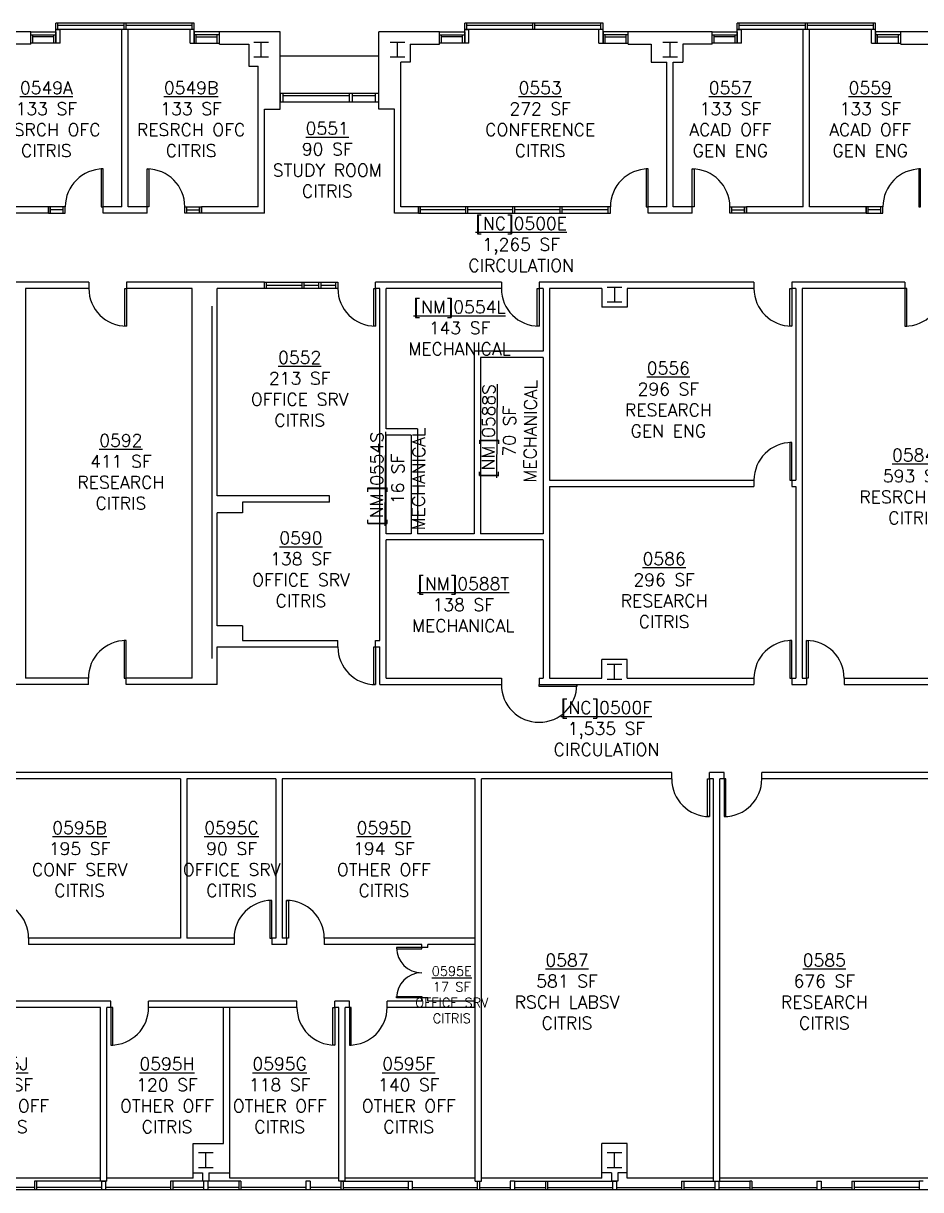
# Model space of a CAD drawing. Header units: inches. Extents: x 694 to 6809, y 464 to 5051.
# Drawn here: x 4225 to 5081, y 2285 to 3398 of the extents above; entities that cross this region are included whole.
import ezdxf

# ---------------------------------------------------------------- set-up
doc = ezdxf.new("R2010")
doc.units = ezdxf.units.IN
doc.header["$LTSCALE"] = 48
doc.header["$MEASUREMENT"] = 0
for name, color, linetype in [('A-AREA-IDEN-UCSC', 7, 'Continuous'), ('a-cols', 1, 'Continuous'), ('a-door', 3, 'Continuous'), ('a-glaz', 5, 'Continuous'), ('a-roof-otln', 7, 'Continuous'), ('a-wall', 7, 'Continuous')]:
    doc.layers.add(name, color=color, linetype=linetype)
doc.styles.get("Standard").update_dxf_attribs({"font": 'romans.shx'})

msp = doc.modelspace()

# ---------------------------------------------------------------- linework, layer by layer
at = {"layer": 'a-cols'}
for p, q in [((4445.1, 3379.7), (4459.1, 3379.7)), ((4452.1, 3365.7), (4452.1, 3379.7)), ((4575.1, 3379.7), (4589.1, 3379.7)), ((4582.1, 3365.7), (4582.1, 3379.7)), ((4835.1, 3379.7), (4849.1, 3379.7)), ((4842.1, 3365.7), (4842.1, 3379.7)), ((4445.1, 3365.7), (4459.1, 3365.7)), ((4575.1, 3365.7), (4589.1, 3365.7)), ((4835.1, 3365.7), (4849.1, 3365.7)), ((4796.1, 3145.7), (4782.1, 3145.7)), ((4789.1, 3145.7), (4789.1, 3131.7)), ((4796.1, 3131.7), (4782.1, 3131.7)), ((4796.1, 2785.7), (4782.1, 2785.7)), ((4789.1, 2771.7), (4789.1, 2785.7)), ((4796.1, 2771.7), (4782.1, 2771.7)), ((4406.1, 2319.7), (4392.1, 2319.7)), ((4399.1, 2305.7), (4399.1, 2319.7)), ((4796.1, 2319.7), (4782.1, 2319.7)), ((4789.1, 2305.7), (4789.1, 2319.7)), ((4406.1, 2305.7), (4392.1, 2305.7)), ((4796.1, 2305.7), (4782.1, 2305.7))]:
    msp.add_line(p, q, dxfattribs=at)
at = {"layer": 'a-door'}
for p, q in [((4301.1, 3258.7), (4299.3, 3258.7)), ((4299.3, 3258.7), (4299.3, 3222.7)), ((4301.1, 3222.7), (4301.1, 3258.7)), ((4343.1, 3222.7), (4343.1, 3258.7)), ((4343.1, 3258.7), (4344.9, 3258.7)), ((4344.9, 3258.7), (4344.9, 3222.7)), ((4821.1, 3258.7), (4819.3, 3258.7)), ((4819.3, 3258.7), (4819.3, 3222.7)), ((4821.1, 3222.7), (4821.1, 3258.7)), ((4863.1, 3222.7), (4863.1, 3258.7)), ((4863.1, 3258.7), (4864.9, 3258.7)), ((4864.9, 3258.7), (4864.9, 3222.7)), ((5081.1, 3258.7), (5079.3, 3258.7)), ((5079.3, 3258.7), (5079.3, 3222.7)), ((5081.1, 3222.7), (5081.1, 3258.7)), ((4299.3, 3222.7), (4301.1, 3222.7)), ((4344.9, 3222.7), (4343.1, 3222.7)), ((4819.3, 3222.7), (4821.1, 3222.7)), ((4864.9, 3222.7), (4863.1, 3222.7)), ((5079.3, 3222.7), (5081.1, 3222.7)), ((4321.8, 3108.7), (4321.8, 3144.7)), ((4321.8, 3144.7), (4323.6, 3144.7)), ((4323.6, 3144.7), (4323.6, 3108.7)), ((4559.3, 3108.7), (4559.3, 3144.7)), ((4559.3, 3144.7), (4561.1, 3144.7)), ((4561.1, 3144.7), (4561.1, 3108.7)), ((4715.3, 3108.7), (4715.3, 3144.7)), ((4715.3, 3144.7), (4717.1, 3144.7)), ((4717.1, 3144.7), (4717.1, 3108.7)), ((4956.3, 3108.7), (4956.3, 3144.7)), ((4956.3, 3144.7), (4958.1, 3144.7)), ((4958.1, 3144.7), (4958.1, 3108.7)), ((5066.1, 3144.7), (5066.1, 3108.7)), ((5067.9, 3144.7), (5066.1, 3144.7)), ((5067.9, 3108.7), (5067.9, 3144.7)), ((4323.6, 3108.7), (4321.8, 3108.7)), ((4561.1, 3108.7), (4559.3, 3108.7)), ((4717.1, 3108.7), (4715.3, 3108.7)), ((4958.1, 3108.7), (4956.3, 3108.7)), ((5066.1, 3108.7), (5067.9, 3108.7)), ((4958.1, 2997.7), (4956.3, 2997.7)), ((4956.3, 2997.7), (4956.3, 2961.7)), ((4958.1, 2961.7), (4958.1, 2997.7)), ((4956.3, 2961.7), (4958.1, 2961.7)), ((4323.1, 2808.7), (4321.3, 2808.7)), ((4321.3, 2808.7), (4321.3, 2772.7)), ((4323.1, 2772.7), (4323.1, 2808.7)), ((4958.1, 2808.7), (4956.3, 2808.7)), ((4956.3, 2808.7), (4956.3, 2772.7)), ((4958.1, 2772.7), (4958.1, 2808.7)), ((4972.1, 2772.7), (4972.1, 2808.7)), ((4972.1, 2808.7), (4973.9, 2808.7)), ((4973.9, 2808.7), (4973.9, 2772.7)), ((4559.3, 2766.7), (4559.3, 2802.7)), ((4559.3, 2802.7), (4561.1, 2802.7)), ((4561.1, 2802.7), (4561.1, 2766.7)), ((4321.3, 2772.7), (4323.1, 2772.7)), ((4956.3, 2772.7), (4958.1, 2772.7)), ((4973.9, 2772.7), (4972.1, 2772.7)), ((4561.1, 2766.7), (4559.3, 2766.7)), ((4717.1, 2766.7), (4753.1, 2766.7)), ((4717.1, 2764.9), (4717.1, 2766.7)), ((4753.1, 2764.9), (4717.1, 2764.9)), ((4753.1, 2766.7), (4753.1, 2764.9)), ((4877.8, 2640.7), (4877.8, 2676.7)), ((4877.8, 2676.7), (4879.6, 2676.7)), ((4879.6, 2676.7), (4879.6, 2640.7)), ((4893.6, 2676.7), (4893.6, 2640.7)), ((4895.4, 2676.7), (4893.6, 2676.7)), ((4895.4, 2640.7), (4895.4, 2676.7)), ((4879.6, 2640.7), (4877.8, 2640.7)), ((4893.6, 2640.7), (4895.4, 2640.7)), ((4462.1, 2560.7), (4460.3, 2560.7)), ((4460.3, 2560.7), (4460.3, 2524.7)), ((4462.1, 2524.7), (4462.1, 2560.7)), ((4476.1, 2524.7), (4476.1, 2560.7)), ((4476.1, 2560.7), (4477.9, 2560.7)), ((4477.9, 2560.7), (4477.9, 2524.7)), ((4460.3, 2524.7), (4462.1, 2524.7)), ((4477.9, 2524.7), (4476.1, 2524.7)), ((4605.1, 2515.7), (4581.1, 2515.7)), ((4581.1, 2515.7), (4581.1, 2514.5)), ((4605.1, 2514.5), (4605.1, 2515.7)), ((4581.1, 2514.5), (4605.1, 2514.5)), ((4581.1, 2467.7), (4581.1, 2468.9)), ((4581.1, 2468.9), (4605.1, 2468.9)), ((4605.1, 2467.7), (4581.1, 2467.7)), ((4605.1, 2468.9), (4605.1, 2467.7)), ((4308.6, 2458.7), (4308.6, 2422.7)), ((4310.4, 2458.7), (4308.6, 2458.7)), ((4310.4, 2422.7), (4310.4, 2458.7)), ((4520.3, 2422.7), (4520.3, 2458.7)), ((4520.3, 2458.7), (4522.1, 2458.7)), ((4522.1, 2458.7), (4522.1, 2422.7)), ((4536.1, 2458.7), (4536.1, 2422.7)), ((4537.9, 2458.7), (4536.1, 2458.7)), ((4537.9, 2422.7), (4537.9, 2458.7)), ((4308.6, 2422.7), (4310.4, 2422.7)), ((4522.1, 2422.7), (4520.3, 2422.7)), ((4536.1, 2422.7), (4537.9, 2422.7))]:
    msp.add_line(p, q, dxfattribs=at)
for centre, radius, start, end in [((4301.1, 3222.7), 36, 90, 180), ((4343.1, 3222.7), 36, 0, 90), ((4821.1, 3222.7), 36, 90, 180), ((4863.1, 3222.7), 36, 0, 90), ((5081.1, 3222.7), 36, 90, 180), ((4323.6, 3144.7), 36, 180, 270), ((4561.1, 3144.7), 36, 180, 270), ((4717.1, 3144.7), 36, 180, 270), ((4958.1, 3144.7), 36, 180, 270), ((5066.1, 3144.7), 36, 270, 0), ((4958.1, 2961.7), 36, 90, 180), ((4323.1, 2772.7), 36, 90, 180), ((4958.1, 2772.7), 36, 90, 180), ((4972.1, 2772.7), 36, 0, 90), ((4561.1, 2802.7), 36, 180, 270), ((4717.1, 2766.7), 36, 180, 0), ((4879.6, 2676.7), 36, 180, 270), ((4893.6, 2676.7), 36, 270, 0), ((4194.1, 2524.7), 36, 0, 90), ((4462.1, 2524.7), 36, 90, 180), ((4476.1, 2524.7), 36, 0, 90), ((4605.1, 2515.7), 24, 180, 270), ((4605.1, 2467.7), 24, 90, 180), ((4308.6, 2458.7), 36, 270, 0), ((4522.1, 2458.7), 36, 180, 270), ((4536.1, 2458.7), 36, 270, 0)]:
    msp.add_arc(centre, radius, start, end, dxfattribs=at)
at = {"layer": 'a-glaz'}
for p, q in [((4388.1, 3397.7), (4256.1, 3397.7)), ((4256.1, 3391.7), (4256.1, 3397.7)), ((4258.1, 3391.7), (4258.1, 3397.7)), ((4321.1, 3395.7), (4258.1, 3395.7)), ((4321.1, 3391.7), (4321.1, 3397.7)), ((4323.1, 3391.7), (4323.1, 3397.7)), ((4386.1, 3395.7), (4323.1, 3395.7)), ((4386.1, 3391.7), (4386.1, 3397.7)), ((4388.1, 3391.7), (4388.1, 3397.7)), ((4778.1, 3397.7), (4646.1, 3397.7)), ((4646.1, 3391.7), (4646.1, 3397.7)), ((4648.1, 3391.7), (4648.1, 3397.7)), ((4711.1, 3395.7), (4648.1, 3395.7)), ((4711.1, 3391.7), (4711.1, 3397.7)), ((4713.1, 3391.7), (4713.1, 3397.7)), ((4776.1, 3395.7), (4713.1, 3395.7)), ((4776.1, 3391.7), (4776.1, 3397.7)), ((4778.1, 3391.7), (4778.1, 3397.7)), ((5038.1, 3397.7), (4906.1, 3397.7)), ((4906.1, 3391.7), (4906.1, 3397.7)), ((4908.1, 3391.7), (4908.1, 3397.7)), ((4971.1, 3395.7), (4908.1, 3395.7)), ((4971.1, 3391.7), (4971.1, 3397.7)), ((4973.1, 3391.7), (4973.1, 3397.7)), ((5036.1, 3395.7), (4973.1, 3395.7)), ((5036.1, 3391.7), (5036.1, 3397.7)), ((5038.1, 3391.7), (5038.1, 3397.7)), ((4232.1, 3389.7), (4256.1, 3389.7)), ((4232.1, 3378.7), (4232.1, 3389.7)), ((4232.1, 3386.7), (4256.1, 3386.7)), ((4234.1, 3378.7), (4234.1, 3386.7)), ((4254.1, 3384.7), (4234.1, 3384.7)), ((4254.1, 3378.7), (4254.1, 3386.7)), ((4388.1, 3391.7), (4256.1, 3391.7)), ((4256.1, 3389.7), (4256.1, 3378.7)), ((4412.1, 3389.7), (4388.1, 3389.7)), ((4388.1, 3389.7), (4388.1, 3378.7)), ((4412.1, 3386.7), (4388.1, 3386.7)), ((4390.1, 3378.7), (4390.1, 3386.7)), ((4390.1, 3384.7), (4410.1, 3384.7)), ((4410.1, 3378.7), (4410.1, 3386.7)), ((4412.1, 3378.7), (4412.1, 3389.7)), ((4622.1, 3389.7), (4646.1, 3389.7)), ((4622.1, 3378.7), (4622.1, 3389.7)), ((4622.1, 3386.7), (4646.1, 3386.7)), ((4624.1, 3378.7), (4624.1, 3386.7)), ((4644.1, 3384.7), (4624.1, 3384.7)), ((4644.1, 3378.7), (4644.1, 3386.7)), ((4778.1, 3391.7), (4646.1, 3391.7)), ((4646.1, 3389.7), (4646.1, 3378.7)), ((4802.1, 3389.7), (4778.1, 3389.7)), ((4778.1, 3389.7), (4778.1, 3378.7)), ((4802.1, 3386.7), (4778.1, 3386.7)), ((4780.1, 3378.7), (4780.1, 3386.7)), ((4780.1, 3384.7), (4800.1, 3384.7)), ((4800.1, 3378.7), (4800.1, 3386.7)), ((4802.1, 3378.7), (4802.1, 3389.7)), ((4882.1, 3389.7), (4906.1, 3389.7)), ((4882.1, 3378.7), (4882.1, 3389.7)), ((4882.1, 3386.7), (4906.1, 3386.7)), ((4884.1, 3378.7), (4884.1, 3386.7)), ((4904.1, 3384.7), (4884.1, 3384.7)), ((4904.1, 3378.7), (4904.1, 3386.7)), ((5038.1, 3391.7), (4906.1, 3391.7)), ((4906.1, 3389.7), (4906.1, 3378.7)), ((5062.1, 3389.7), (5038.1, 3389.7)), ((5038.1, 3389.7), (5038.1, 3378.7)), ((5062.1, 3386.7), (5038.1, 3386.7)), ((5040.1, 3378.7), (5040.1, 3386.7)), ((5040.1, 3384.7), (5060.1, 3384.7)), ((5060.1, 3378.7), (5060.1, 3386.7)), ((5062.1, 3378.7), (5062.1, 3389.7)), ((4256.1, 3378.7), (4232.1, 3378.7)), ((4388.1, 3378.7), (4412.1, 3378.7)), ((4646.1, 3378.7), (4622.1, 3378.7)), ((4778.1, 3378.7), (4802.1, 3378.7)), ((4906.1, 3378.7), (4882.1, 3378.7)), ((5038.1, 3378.7), (5062.1, 3378.7)), ((4564.1, 3330.7), (4470.1, 3330.7)), ((4470.1, 3330.7), (4470.1, 3322.7)), ((4473.1, 3322.7), (4473.1, 3330.7)), ((4473.1, 3328.7), (4536.1, 3328.7)), ((4536.1, 3322.7), (4536.1, 3330.7)), ((4539.1, 3322.7), (4539.1, 3330.7)), ((4539.1, 3328.7), (4561.1, 3328.7)), ((4561.1, 3322.7), (4561.1, 3330.7)), ((4564.1, 3322.7), (4564.1, 3330.7)), ((4470.1, 3322.7), (4564.1, 3322.7)), ((4265.1, 3222.7), (4249.1, 3222.7)), ((4249.1, 3222.7), (4249.1, 3216.7)), ((4249.1, 3216.7), (4265.1, 3216.7)), ((4251.1, 3216.7), (4251.1, 3222.7)), ((4263.1, 3219.7), (4251.1, 3219.7)), ((4263.1, 3216.7), (4263.1, 3222.7)), ((4265.1, 3216.7), (4265.1, 3222.7)), ((4379.1, 3222.7), (4395.1, 3222.7)), ((4379.1, 3216.7), (4379.1, 3222.7)), ((4395.1, 3216.7), (4379.1, 3216.7)), ((4381.1, 3216.7), (4381.1, 3222.7)), ((4381.1, 3219.7), (4393.1, 3219.7)), ((4393.1, 3216.7), (4393.1, 3222.7)), ((4395.1, 3222.7), (4395.1, 3216.7)), ((4785.1, 3222.7), (4602.1, 3222.7)), ((4602.1, 3222.7), (4602.1, 3216.7)), ((4602.1, 3216.7), (4785.1, 3216.7)), ((4604.1, 3216.7), (4604.1, 3222.7)), ((4647.1, 3219.7), (4604.1, 3219.7)), ((4647.1, 3216.7), (4647.1, 3222.7)), ((4649.1, 3216.7), (4649.1, 3222.7)), ((4692.1, 3219.7), (4649.1, 3219.7)), ((4692.1, 3216.7), (4692.1, 3222.7)), ((4694.1, 3216.7), (4694.1, 3222.7)), ((4737.1, 3219.7), (4694.1, 3219.7)), ((4737.1, 3216.7), (4737.1, 3222.7)), ((4739.1, 3216.7), (4739.1, 3222.7)), ((4783.1, 3219.7), (4739.1, 3219.7)), ((4783.1, 3216.7), (4783.1, 3222.7)), ((4785.1, 3216.7), (4785.1, 3222.7)), ((4899.1, 3222.7), (4915.1, 3222.7)), ((4899.1, 3216.7), (4899.1, 3222.7)), ((4915.1, 3216.7), (4899.1, 3216.7)), ((4901.1, 3216.7), (4901.1, 3222.7)), ((4901.1, 3219.7), (4913.1, 3219.7)), ((4913.1, 3216.7), (4913.1, 3222.7)), ((4915.1, 3222.7), (4915.1, 3216.7)), ((5045.1, 3222.7), (5029.1, 3222.7)), ((5029.1, 3222.7), (5029.1, 3216.7)), ((5029.1, 3216.7), (5045.1, 3216.7)), ((5031.1, 3216.7), (5031.1, 3222.7)), ((5043.1, 3219.7), (5031.1, 3219.7)), ((5043.1, 3216.7), (5043.1, 3222.7)), ((5045.1, 3216.7), (5045.1, 3222.7)), ((4455.1, 3150.7), (4525.1, 3150.7)), ((4455.1, 3144.7), (4455.1, 3150.7)), ((4457.1, 3144.7), (4457.1, 3150.7)), ((4491.1, 3144.7), (4491.1, 3150.7)), ((4493.1, 3144.7), (4493.1, 3150.7)), ((4507.1, 3144.7), (4507.1, 3150.7)), ((4509.1, 3144.7), (4509.1, 3150.7)), ((4523.1, 3144.7), (4523.1, 3150.7)), ((4525.1, 3150.7), (4525.1, 3144.7)), ((4525.1, 3144.7), (4455.1, 3144.7)), ((4457.1, 3147.7), (4491.1, 3147.7)), ((4493.1, 3147.7), (4507.1, 3147.7)), ((4509.1, 3147.7), (4523.1, 3147.7)), ((5987.1, 2284.7), (3641, 2284.7)), ((4235.6, 2286.7), (4206.1, 2286.7)), ((4235.6, 2292.7), (4235.6, 2284.7)), ((4303.6, 2292.7), (4235.6, 2292.7)), ((4237.6, 2292.7), (4237.6, 2284.7)), ((4299.6, 2286.7), (4237.6, 2286.7)), ((4299.6, 2292.7), (4299.6, 2284.7)), ((4299.6, 2292.7), (4303.6, 2292.7)), ((4303.6, 2292.7), (4303.6, 2284.7)), ((4365.6, 2286.7), (4303.6, 2286.7)), ((4365.6, 2292.7), (4365.6, 2284.7)), ((4432.6, 2292.7), (4365.6, 2292.7)), ((4367.6, 2292.7), (4367.6, 2284.7)), ((4397.1, 2286.7), (4367.6, 2286.7)), ((4397.1, 2292.7), (4397.1, 2284.7)), ((4401.1, 2292.7), (4401.1, 2284.7)), ((4430.6, 2286.7), (4401.1, 2286.7)), ((4430.6, 2292.7), (4430.6, 2284.7)), ((4432.6, 2292.7), (4432.6, 2284.7)), ((4494.6, 2286.7), (4432.6, 2286.7)), ((4494.6, 2292.7), (4494.6, 2284.7)), ((4498.6, 2292.7), (4494.6, 2292.7)), ((4498.6, 2292.7), (4498.6, 2284.7)), ((4528.1, 2286.7), (4498.6, 2286.7)), ((4530.1, 2292.7), (4528.1, 2292.7)), ((4528.1, 2292.7), (4528.1, 2284.7)), ((4528.1, 2292.7), (4596.1, 2292.7)), ((4530.1, 2292.7), (4530.1, 2284.7)), ((4530.1, 2286.7), (4592.1, 2286.7)), ((4592.1, 2292.7), (4592.1, 2284.7)), ((4596.1, 2292.7), (4596.1, 2284.7)), ((4596.1, 2286.7), (4658.1, 2286.7)), ((4658.1, 2292.7), (4658.1, 2284.7)), ((4658.1, 2292.7), (4660.1, 2292.7)), ((4660.1, 2292.7), (4660.1, 2284.7)), ((4660.1, 2286.7), (4689.6, 2286.7)), ((4689.6, 2292.7), (4689.6, 2284.7)), ((4693.6, 2292.7), (4689.6, 2292.7)), ((4693.6, 2292.7), (4791.1, 2292.7)), ((4693.6, 2292.7), (4693.6, 2284.7)), ((4693.6, 2286.7), (4723.1, 2286.7)), ((4723.1, 2292.7), (4723.1, 2284.7)), ((4725.1, 2292.7), (4725.1, 2284.7)), ((4725.1, 2286.7), (4787.1, 2286.7)), ((4787.1, 2292.7), (4787.1, 2284.7)), ((4791.1, 2292.7), (4791.1, 2284.7)), ((4791.1, 2286.7), (4853.1, 2286.7)), ((4853.1, 2292.7), (4853.1, 2284.7)), ((4853.1, 2292.7), (4855.1, 2292.7)), ((4855.1, 2292.7), (4855.1, 2284.7)), ((4855.1, 2292.7), (4918.1, 2292.7)), ((4855.1, 2286.7), (4884.6, 2286.7)), ((4884.6, 2292.7), (4884.6, 2284.7)), ((4888.6, 2292.7), (4888.6, 2284.7)), ((4888.6, 2286.7), (4918.1, 2286.7)), ((4918.1, 2292.7), (4918.1, 2284.7)), ((4920.1, 2292.7), (4918.1, 2292.7)), ((4920.1, 2292.7), (4920.1, 2284.7)), ((4920.1, 2286.7), (4982.1, 2286.7)), ((4982.1, 2292.7), (4982.1, 2284.7)), ((4982.1, 2292.7), (4986.1, 2292.7)), ((4986.1, 2292.7), (4986.1, 2284.7)), ((4986.1, 2286.7), (5015.6, 2286.7)), ((5015.6, 2292.7), (5015.6, 2284.7)), ((5015.6, 2292.7), (5017.6, 2292.7)), ((5017.6, 2292.7), (5017.6, 2284.7)), ((5017.6, 2292.7), (5079.6, 2292.7)), ((5079.6, 2286.7), (5017.6, 2286.7)), ((5079.6, 2292.7), (5079.6, 2284.7)), ((5083.6, 2292.7), (5079.6, 2292.7))]:
    msp.add_line(p, q, dxfattribs=at)
at = {"layer": 'a-roof-otln'}
msp.add_line((4470.1, 3366.7), (4564.1, 3366.7), dxfattribs=at)
at = {"layer": 'a-wall'}
for p, q in [((4232.1, 3389.7), (4152.1, 3389.7)), ((4232.1, 3377.7), (4232.1, 3389.7)), ((4256.1, 3378.7), (4256.1, 3391.7)), ((4256.1, 3391.7), (4260.1, 3391.7)), ((4260.1, 3378.7), (4260.1, 3391.7)), ((4319.1, 3222.7), (4319.1, 3391.7)), ((4325.1, 3391.7), (4319.1, 3391.7)), ((4325.1, 3222.7), (4325.1, 3391.7)), ((4384.1, 3378.7), (4384.1, 3391.7)), ((4388.1, 3391.7), (4384.1, 3391.7)), ((4388.1, 3378.7), (4388.1, 3391.7)), ((4412.1, 3377.7), (4412.1, 3389.7)), ((4470.1, 3389.7), (4412.1, 3389.7)), ((4470.1, 3315.7), (4470.1, 3389.7)), ((4622.1, 3389.7), (4564.1, 3389.7)), ((4564.1, 3315.7), (4564.1, 3389.7)), ((4622.1, 3377.7), (4622.1, 3389.7)), ((4646.1, 3378.7), (4646.1, 3391.7)), ((4646.1, 3391.7), (4650.1, 3391.7)), ((4650.1, 3378.7), (4650.1, 3391.7)), ((4774.1, 3378.7), (4774.1, 3391.7)), ((4778.1, 3391.7), (4774.1, 3391.7)), ((4778.1, 3378.7), (4778.1, 3391.7)), ((4882.1, 3389.7), (4802.1, 3389.7)), ((4802.1, 3377.7), (4802.1, 3389.7)), ((4882.1, 3377.7), (4882.1, 3389.7)), ((4906.1, 3378.7), (4906.1, 3391.7)), ((4906.1, 3391.7), (4910.1, 3391.7)), ((4910.1, 3378.7), (4910.1, 3391.7)), ((4969.1, 3222.7), (4969.1, 3391.7)), ((4975.1, 3391.7), (4969.1, 3391.7)), ((4975.1, 3222.7), (4975.1, 3391.7)), ((5034.1, 3378.7), (5034.1, 3391.7)), ((5038.1, 3391.7), (5034.1, 3391.7)), ((5038.1, 3378.7), (5038.1, 3391.7)), ((5062.1, 3377.7), (5062.1, 3389.7)), ((5142.1, 3389.7), (5062.1, 3389.7)), ((4232.1, 3377.7), (4204.1, 3377.7)), ((4260.1, 3378.7), (4256.1, 3378.7)), ((4384.1, 3378.7), (4388.1, 3378.7)), ((4412.1, 3377.7), (4440.1, 3377.7)), ((4440.1, 3377.7), (4440.1, 3356.7)), ((4594.1, 3377.7), (4622.1, 3377.7)), ((4594.1, 3377.7), (4594.1, 3360.7)), ((4650.1, 3378.7), (4646.1, 3378.7)), ((4774.1, 3378.7), (4778.1, 3378.7)), ((4802.1, 3377.7), (4824.1, 3377.7)), ((4824.1, 3377.7), (4824.1, 3360.7)), ((4882.1, 3377.7), (4854.1, 3377.7)), ((4854.1, 3377.7), (4854.1, 3360.7)), ((4910.1, 3378.7), (4906.1, 3378.7)), ((5034.1, 3378.7), (5038.1, 3378.7)), ((5062.1, 3377.7), (5090.1, 3377.7)), ((4440.1, 3356.7), (4449.1, 3356.7)), ((4449.1, 3222.7), (4449.1, 3356.7)), ((4585.1, 3222.7), (4585.1, 3360.7)), ((4594.1, 3360.7), (4585.1, 3360.7)), ((4824.1, 3360.7), (4839.1, 3360.7)), ((4839.1, 3222.7), (4839.1, 3360.7)), ((4845.1, 3222.7), (4845.1, 3360.7)), ((4845.1, 3360.7), (4854.1, 3360.7)), ((4455.1, 3216.7), (4455.1, 3315.7)), ((4455.1, 3315.7), (4470.1, 3315.7)), ((4579.1, 3315.7), (4564.1, 3315.7)), ((4579.1, 3216.7), (4579.1, 3315.7)), ((4249.1, 3216.7), (4135.1, 3216.7)), ((4249.1, 3222.7), (4195.1, 3222.7)), ((4249.1, 3216.7), (4249.1, 3222.7)), ((4301.1, 3216.7), (4301.1, 3222.7)), ((4319.1, 3222.7), (4301.1, 3222.7)), ((4343.1, 3216.7), (4301.1, 3216.7)), ((4343.1, 3222.7), (4325.1, 3222.7)), ((4343.1, 3216.7), (4343.1, 3222.7)), ((4395.1, 3216.7), (4395.1, 3222.7)), ((4449.1, 3222.7), (4395.1, 3222.7)), ((4455.1, 3216.7), (4395.1, 3216.7)), ((4602.1, 3216.7), (4579.1, 3216.7)), ((4602.1, 3222.7), (4585.1, 3222.7)), ((4602.1, 3216.7), (4602.1, 3222.7)), ((4821.1, 3216.7), (4821.1, 3222.7)), ((4839.1, 3222.7), (4821.1, 3222.7)), ((4863.1, 3216.7), (4821.1, 3216.7)), ((4863.1, 3222.7), (4845.1, 3222.7)), ((4863.1, 3216.7), (4863.1, 3222.7)), ((4915.1, 3216.7), (4915.1, 3222.7)), ((4969.1, 3222.7), (4915.1, 3222.7)), ((5029.1, 3216.7), (4915.1, 3216.7)), ((5029.1, 3222.7), (4975.1, 3222.7)), ((5029.1, 3216.7), (5029.1, 3222.7)), ((4287.6, 3150.7), (4131.1, 3150.7)), ((4287.6, 3150.7), (4287.6, 3144.7)), ((4455.1, 3150.7), (4323.6, 3150.7)), ((4323.6, 3150.7), (4323.6, 3144.7)), ((4455.1, 3144.7), (4455.1, 3150.7)), ((4561.1, 3144.7), (4561.1, 3150.7)), ((4681.1, 3150.7), (4561.1, 3150.7)), ((4681.1, 3150.7), (4681.1, 3144.7)), ((4717.1, 3150.7), (4717.1, 3144.7)), ((4922.1, 3150.7), (4717.1, 3150.7)), ((4922.1, 3150.7), (4922.1, 3144.7)), ((5066.1, 3150.7), (4958.1, 3150.7)), ((4958.1, 3150.7), (4958.1, 3144.7)), ((5066.1, 3150.7), (5066.1, 3144.7)), ((4227.1, 3144.7), (4227.1, 2772.7)), ((4287.6, 3144.7), (4227.1, 3144.7)), ((4386.1, 3144.7), (4323.6, 3144.7)), ((4386.1, 2772.7), (4386.1, 3144.7)), ((4455.1, 3144.7), (4410.1, 3144.7)), ((4410.1, 2946.7), (4410.1, 3144.7)), ((4565.1, 3144.7), (4561.1, 3144.7)), ((4565.1, 2808.7), (4565.1, 3144.7)), ((4571.1, 3010.7), (4571.1, 3144.7)), ((4681.1, 3144.7), (4571.1, 3144.7)), ((4721.1, 3144.7), (4717.1, 3144.7)), ((4721.1, 3144.7), (4721.1, 3084.7)), ((4777.1, 3144.7), (4727.1, 3144.7)), ((4727.1, 3144.7), (4727.1, 2961.7)), ((4777.1, 3144.7), (4777.1, 3126.7)), ((4801.1, 3144.7), (4801.1, 3126.7)), ((4922.1, 3144.7), (4801.1, 3144.7)), ((4962.1, 3144.7), (4958.1, 3144.7)), ((4962.1, 3144.7), (4962.1, 2961.7)), ((5066.1, 3144.7), (4968.1, 3144.7)), ((4968.1, 3144.7), (4968.1, 2772.7)), ((4405.1, 2791.7), (4405.1, 3127.7)), ((4801.1, 3126.7), (4777.1, 3126.7)), ((4721.1, 3084.7), (4655.1, 3084.7)), ((4655.1, 3084.7), (4655.1, 2910.7)), ((4721.1, 3078.7), (4661.1, 3078.7)), ((4661.1, 3078.7), (4661.1, 2910.7)), ((4721.1, 3078.7), (4721.1, 2910.7)), ((4601.1, 3010.7), (4571.1, 3010.7)), ((4601.1, 3010.7), (4601.1, 2910.7)), ((4571.1, 2910.7), (4571.1, 3004.7)), ((4595.1, 3004.7), (4571.1, 3004.7)), ((4595.1, 3004.7), (4595.1, 2910.7)), ((4727.1, 2961.7), (4922.1, 2961.7)), ((4922.1, 2961.7), (4922.1, 2955.7)), ((4958.1, 2961.7), (4958.1, 2955.7)), ((4958.1, 2961.7), (4962.1, 2961.7)), ((4727.1, 2955.7), (4922.1, 2955.7)), ((4727.1, 2955.7), (4727.1, 2772.7)), ((4958.1, 2955.7), (4962.1, 2955.7)), ((4962.1, 2955.7), (4962.1, 2772.7)), ((4517.1, 2946.7), (4410.1, 2946.7)), ((4434.1, 2940.7), (4434.1, 2930.7)), ((4517.1, 2940.7), (4434.1, 2940.7)), ((4517.1, 2940.7), (4517.1, 2946.7)), ((4410.1, 2822.7), (4410.1, 2930.7)), ((4434.1, 2930.7), (4410.1, 2930.7)), ((4595.1, 2910.7), (4571.1, 2910.7)), ((4655.1, 2910.7), (4601.1, 2910.7)), ((4721.1, 2910.7), (4661.1, 2910.7)), ((4571.1, 2772.7), (4571.1, 2904.7)), ((4721.1, 2904.7), (4571.1, 2904.7)), ((4721.1, 2904.7), (4721.1, 2772.7)), ((4434.1, 2822.7), (4410.1, 2822.7)), ((4434.1, 2822.7), (4434.1, 2808.7)), ((4434.1, 2808.7), (4525.1, 2808.7)), ((4525.1, 2802.7), (4525.1, 2808.7)), ((4561.1, 2802.7), (4561.1, 2808.7)), ((4561.1, 2808.7), (4565.1, 2808.7)), ((4410.1, 2766.7), (4410.1, 2802.7)), ((4410.1, 2802.7), (4525.1, 2802.7)), ((4561.1, 2802.7), (4565.1, 2802.7)), ((4565.1, 2766.7), (4565.1, 2802.7)), ((4777.1, 2772.7), (4777.1, 2790.7)), ((4801.1, 2790.7), (4777.1, 2790.7)), ((4801.1, 2772.7), (4801.1, 2790.7)), ((4287.1, 2772.7), (4227.1, 2772.7)), ((4287.1, 2766.7), (4287.1, 2772.7)), ((4386.1, 2772.7), (4323.1, 2772.7)), ((4323.1, 2766.7), (4323.1, 2772.7)), ((4571.1, 2772.7), (4681.1, 2772.7)), ((4681.1, 2772.7), (4681.1, 2766.7)), ((4717.1, 2772.7), (4717.1, 2766.7)), ((4717.1, 2772.7), (4721.1, 2772.7)), ((4727.1, 2772.7), (4777.1, 2772.7)), ((4801.1, 2772.7), (4922.1, 2772.7)), ((4922.1, 2772.7), (4922.1, 2766.7)), ((4958.1, 2772.7), (4958.1, 2766.7)), ((4958.1, 2772.7), (4962.1, 2772.7)), ((4968.1, 2772.7), (4972.1, 2772.7)), ((4972.1, 2772.7), (4972.1, 2766.7)), ((5008.1, 2772.7), (5008.1, 2766.7)), ((5008.1, 2772.7), (5167.1, 2772.7)), ((4287.1, 2766.7), (4131.1, 2766.7)), ((4410.1, 2766.7), (4323.1, 2766.7)), ((4565.1, 2766.7), (4681.1, 2766.7)), ((4717.1, 2766.7), (4922.1, 2766.7)), ((4958.1, 2766.7), (4972.1, 2766.7)), ((5008.1, 2766.7), (5210.1, 2766.7)), ((4843.6, 2682.7), (4056.1, 2682.7)), ((4843.6, 2676.7), (4843.6, 2682.7)), ((4893.6, 2682.7), (4879.6, 2682.7)), ((4879.6, 2676.7), (4879.6, 2682.7)), ((4893.6, 2682.7), (4879.6, 2682.7)), ((4893.6, 2676.7), (4893.6, 2682.7)), ((5266.1, 2682.7), (4929.6, 2682.7)), ((4929.6, 2676.7), (4929.6, 2682.7)), ((4375.1, 2676.7), (4190.1, 2676.7)), ((4375.1, 2676.7), (4375.1, 2524.7)), ((4381.1, 2676.7), (4381.1, 2524.7)), ((4466.1, 2676.7), (4381.1, 2676.7)), ((4466.1, 2676.7), (4466.1, 2524.7)), ((4656.1, 2676.7), (4472.1, 2676.7)), ((4472.1, 2676.7), (4472.1, 2524.7)), ((4656.1, 2292.7), (4656.1, 2676.7)), ((4662.1, 2292.7), (4662.1, 2676.7)), ((4843.6, 2676.7), (4662.1, 2676.7)), ((4883.6, 2676.7), (4879.6, 2676.7)), ((4883.6, 2676.7), (4879.6, 2676.7)), ((4883.6, 2292.7), (4883.6, 2676.7)), ((4889.6, 2292.7), (4889.6, 2676.7)), ((4893.6, 2676.7), (4889.6, 2676.7)), ((4893.6, 2676.7), (4889.6, 2676.7)), ((5266.1, 2676.7), (4929.6, 2676.7)), ((4230.1, 2524.7), (4230.1, 2518.7)), ((4375.1, 2524.7), (4230.1, 2524.7)), ((4426.1, 2518.7), (4230.1, 2518.7)), ((4426.1, 2524.7), (4381.1, 2524.7)), ((4426.1, 2524.7), (4426.1, 2518.7)), ((4462.1, 2524.7), (4462.1, 2518.7)), ((4466.1, 2524.7), (4462.1, 2524.7)), ((4476.1, 2518.7), (4462.1, 2518.7)), ((4476.1, 2524.7), (4472.1, 2524.7)), ((4476.1, 2524.7), (4476.1, 2518.7)), ((4656.1, 2524.7), (4512.1, 2524.7)), ((4512.1, 2524.7), (4512.1, 2518.7)), ((4605.1, 2518.7), (4512.1, 2518.7)), ((4605.1, 2515.7), (4605.1, 2518.7)), ((4611.1, 2515.7), (4605.1, 2515.7)), ((4656.1, 2518.7), (4611.1, 2518.7)), ((4611.1, 2515.7), (4611.1, 2518.7)), ((4308.6, 2464.7), (4149.6, 2464.7)), ((4308.6, 2458.7), (4308.6, 2464.7)), ((4486.1, 2464.7), (4344.6, 2464.7)), ((4344.6, 2458.7), (4344.6, 2464.7)), ((4486.1, 2458.7), (4486.1, 2464.7)), ((4522.1, 2458.7), (4522.1, 2464.7)), ((4536.1, 2464.7), (4522.1, 2464.7)), ((4536.1, 2458.7), (4536.1, 2464.7)), ((4605.1, 2464.7), (4572.1, 2464.7)), ((4572.1, 2458.7), (4572.1, 2464.7)), ((4605.1, 2464.7), (4605.1, 2467.7)), ((4611.1, 2467.7), (4605.1, 2467.7)), ((4611.1, 2464.7), (4611.1, 2467.7)), ((4656.1, 2464.7), (4611.1, 2464.7)), ((4298.6, 2458.7), (4149.6, 2458.7)), ((4298.6, 2292.7), (4298.6, 2458.7)), ((4304.6, 2292.7), (4304.6, 2458.7)), ((4308.6, 2458.7), (4304.6, 2458.7)), ((4486.1, 2458.7), (4344.6, 2458.7)), ((4416.1, 2328.7), (4416.1, 2458.7)), ((4422.1, 2295.7), (4422.1, 2458.7)), ((4526.1, 2458.7), (4522.1, 2458.7)), ((4526.1, 2292.7), (4526.1, 2458.7)), ((4532.1, 2292.7), (4532.1, 2458.7)), ((4536.1, 2458.7), (4532.1, 2458.7)), ((4656.1, 2458.7), (4572.1, 2458.7)), ((4387.1, 2295.7), (4387.1, 2328.7)), ((4387.1, 2328.7), (4416.1, 2328.7)), ((4777.1, 2295.7), (4777.1, 2328.7)), ((4801.1, 2328.7), (4777.1, 2328.7)), ((4801.1, 2295.7), (4801.1, 2328.7)), ((4298.6, 2295.7), (4109.6, 2295.7)), ((4387.1, 2295.7), (4304.6, 2295.7)), ((4387.1, 2300.7), (4396.1, 2300.7)), ((4396.1, 2300.7), (4396.1, 2292.7)), ((4402.1, 2300.7), (4422.1, 2300.7)), ((4402.1, 2300.7), (4402.1, 2292.7)), ((4526.1, 2295.7), (4422.1, 2295.7)), ((4656.1, 2295.7), (4532.1, 2295.7)), ((4777.1, 2295.7), (4662.1, 2295.7)), ((4786.1, 2300.7), (4777.1, 2300.7)), ((4786.1, 2300.7), (4786.1, 2292.7)), ((4801.1, 2300.7), (4792.1, 2300.7)), ((4792.1, 2300.7), (4792.1, 2292.7)), ((4883.6, 2295.7), (4801.1, 2295.7)), ((5145.1, 2295.7), (4889.6, 2295.7)), ((4304.6, 2292.7), (4298.6, 2292.7)), ((4402.1, 2292.7), (4396.1, 2292.7)), ((4532.1, 2292.7), (4526.1, 2292.7)), ((4656.1, 2292.7), (4662.1, 2292.7)), ((4792.1, 2292.7), (4786.1, 2292.7)), ((4883.6, 2292.7), (4889.6, 2292.7))]:
    msp.add_line(p, q, dxfattribs=at)

# ---------------------------------------------------------------- texts
at = {"layer": 'A-AREA-IDEN-UCSC', "attachment_point": 5}
for s, insert, char_height in [('\\L0549A\\l\\P133 SF\\PRESRCH OFC\\PCITRIS', (4247, 3306.2), 12), ('\\L0549B\\l\\P133 SF\\PRESRCH OFC\\PCITRIS', (4385.1, 3306.2), 12), ('\\L0553\\l\\P272 SF\\PCONFERENCE\\PCITRIS', (4718.1, 3306.2), 12), ('\\L0557\\l\\P133 SF\\PACAD OFF\\PGEN ENG', (4899.6, 3306.2), 12), ('\\L0559\\l\\P133 SF\\PACAD OFF\\PGEN ENG', (5033, 3306.2), 12), ('\\L0551\\l\\P90 SF\\PSTUDY ROOM\\PCITRIS', (4515, 3267.5), 12), ('\\L[NC]0500E\\l\\P1,265 SF\\PCIRCULATION', (4700, 3186.7), 12), ('\\L[NM]0554L\\l\\P143 SF\\PMECHANICAL', (4641.2, 3107), 12), ('\\L0552\\l\\P213 SF\\POFFICE SRV\\PCITRIS', (4488.7, 3048.9), 12), ('\\L0556\\l\\P296 SF\\PRESEARCH\\PGEN ENG', (4840.4, 3038.7), 12), ('\\L0592\\l\\P411 SF\\PRESEARCH\\PCITRIS', (4318.1, 2969.7), 12), ('\\L0584\\l\\P593 SF\\PRESRCH OFC\\PCITRIS', (5074.4, 2955.7), 12), ('\\L0590\\l\\P138 SF\\POFFICE SRV\\PCITRIS', (4489.9, 2876.6), 12), ('\\L0586\\l\\P296 SF\\PRESEARCH\\PCITRIS', (4836.4, 2856.7), 12), ('\\L[NM]0588T\\l\\P138 SF\\PMECHANICAL', (4644.7, 2842.9), 12), ('\\L[NC]0500F\\l\\P1,535 SF\\PCIRCULATION', (4781.3, 2724.7), 12), ('\\L0595B\\l\\P195 SF\\PCONF SERV\\PCITRIS', (4278.7, 2600.1), 12), ('\\L0595C\\l\\P90 SF\\POFFICE SRV\\PCITRIS', (4423.7, 2600.1), 12), ('\\L0595D\\l\\P194 SF\\POTHER OFF\\PCITRIS', (4569, 2600.1), 12), ('\\L0587\\l\\P581 SF\\PRSCH LABSV\\PCITRIS', (4743.7, 2473.7), 12), ('\\L0585\\l\\P676 SF\\PRESEARCH\\PCITRIS', (4989.2, 2473.7), 12), ('\\L0595E\\l\\P17 SF\\POFFICE SRV\\PCITRIS', (4633.8, 2470.7), 9), ('\\L0595J\\l\\P214 SF\\POTHER OFF\\PCITRIS', (4205, 2374.7), 12), ('\\L0595H\\l\\P120 SF\\POTHER OFF\\PCITRIS', (4362.1, 2374.7), 12), ('\\L0595G\\l\\P118 SF\\POTHER OFF\\PCITRIS', (4469.6, 2374.7), 12), ('\\L0595F\\l\\P140 SF\\POTHER OFF\\PCITRIS', (4592.7, 2374.7), 12)]:
    msp.add_mtext(s, dxfattribs=dict(at, insert=insert, char_height=char_height))
at = {"layer": 'A-AREA-IDEN-UCSC', "char_height": 12, "attachment_point": 5}
for s, insert, rotation in [('\\L[NM]0588S\\l\\P70 SF\\PMECHANICAL', (4688.8, 3008.6), 89.5343), ('\\L[NM]0554S\\l\\P16 SF\\PMECHANICAL', (4582.2, 2963), 89.7439)]:
    msp.add_mtext(s, dxfattribs=dict(at, insert=insert, rotation=rotation))

doc.saveas('drawing.dxf')
